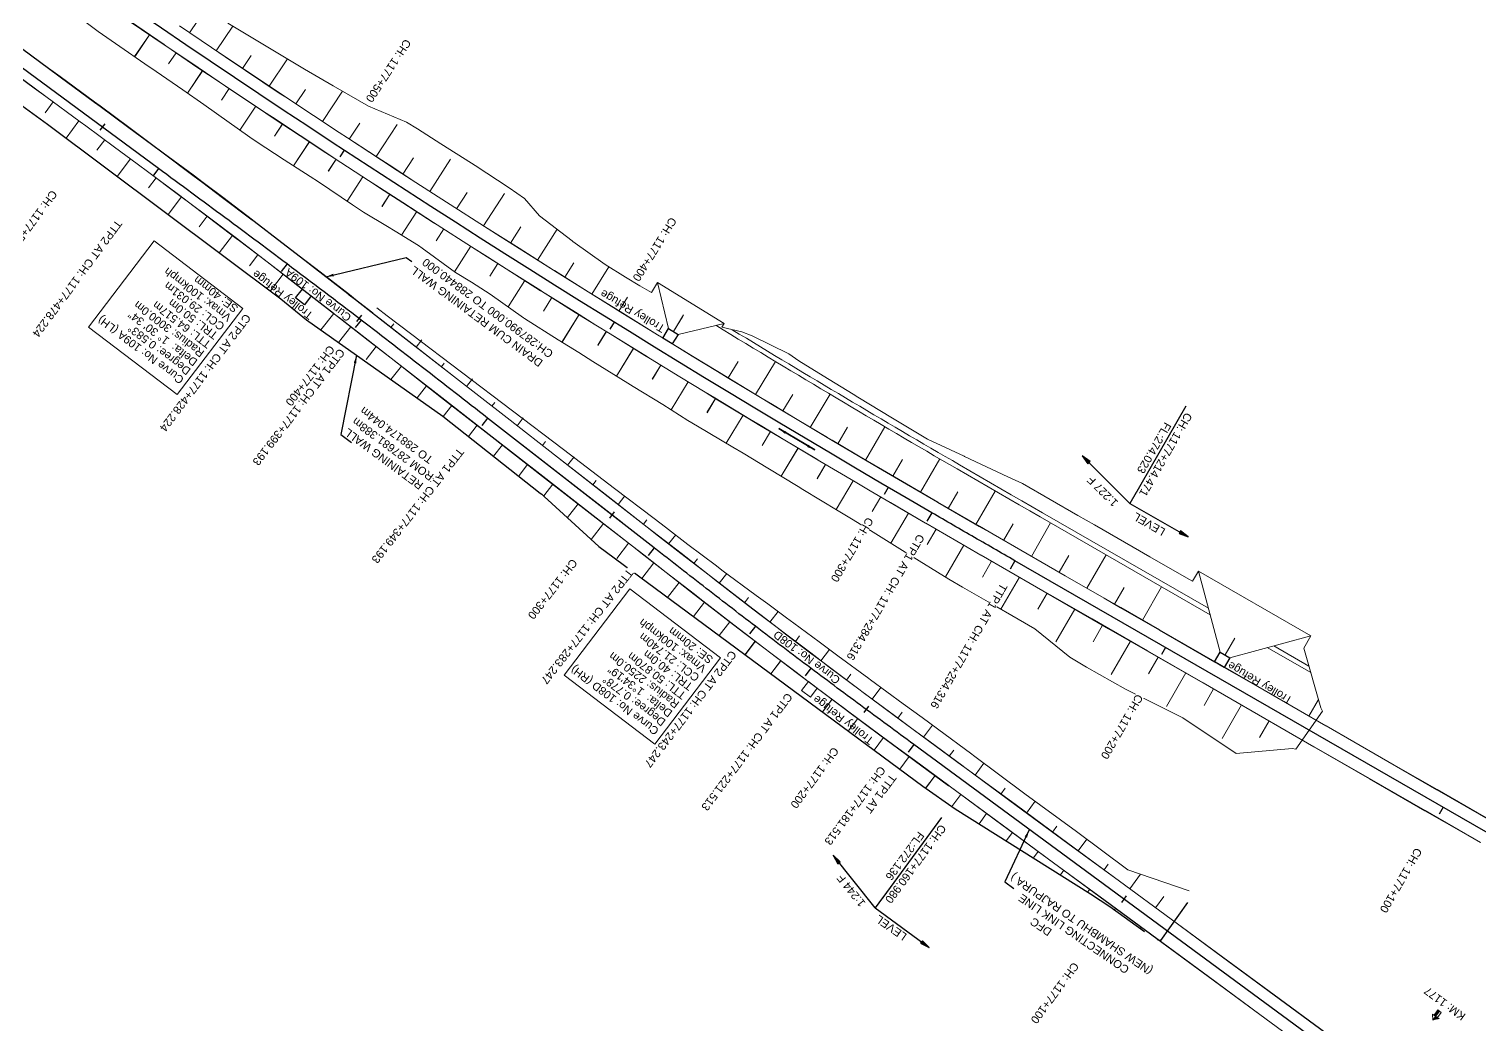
# Model space of a CAD drawing. Header units: metres. Extents: x 646784 to 662189, y 3367130 to 3378376.
# Drawn here: x 654341.6 to 654794.8, y 3372401.5 to 3372712.6 of the extents above; entities that cross this region are included whole.
import ezdxf
from ezdxf.enums import TextEntityAlignment as Align

# ---------------------------------------------------------------- set-up
doc = ezdxf.new("R2010")
doc.units = ezdxf.units.M
doc.header["$MEASUREMENT"] = 0
doc.linetypes.add('CENTER2', pattern=[1.125, 0.75, -0.125, 0.125, -0.125])
for name, color, linetype, lineweight in [('C-ALIG-DG-SPIRAL', 1, 'CENTER2', 70), ('C-ALIG-LABL-DG', 1, 'Continuous', 25), ('C-ALIG-LABL-DG-MARK', 1, 'Continuous', 25), ('Km post', 1, 'Continuous', 13), ('PROPOSED DFC TRACK', 1, 'Continuous', 0), ('PROPOSED DFCC TOE LINE', 239, 'Continuous', 0), ('PROPOSED DFCC TOE SLOPES', 239, 'Continuous', 0), ('PROPOSED DFCC TRACK', 1, 'Continuous', 0), ('PROPOSED DRAIN CUM RETAINING WALL', 144, 'Continuous', 30), ('PROPOSED RETAINING WALL', 154, 'Continuous', 30)]:
    doc.layers.add(name, color=color, linetype=linetype, lineweight=lineweight)
for name, color, linetype in [('LINK LINE', 190, 'Continuous'), ('PROPOSED DFCC FORMATION LINE', 187, 'Continuous'), ('PROPOSED FORMATION LINE - Connecting line', 187, 'Continuous'), ('Trolley Refuse', 10, 'Continuous')]:
    doc.layers.add(name, color=color, linetype=linetype)
doc.styles.add('Arial', font='arial.ttf')
doc.styles.get("Standard").update_dxf_attribs({"font": 'arial.ttf'})
doc.styles.add('Style-Arial', font='arial.ttf')
doc.dimstyles.new('ISO-25', dxfattribs={"dimtxt": 2.5, "dimasz": 2.5, "dimexe": 1.25, "dimexo": 0.625, "dimtad": 1, "dimtxsty": 'Standard', "dimcen": 2.5, "dimadec": 0, "dimazin": 0, "dimtfac": 1, "dimtmove": 0, "dimatfit": 3, "dimfxl": 1, "dimarcsym": 0})

# ---------------------------------------------------------------- blocks, each defined once
blk = doc.blocks.new('Direction')
h = blk.add_hatch(color=256)
h.dxf.hatch_style = 1
h.paths.add_polyline_path([(-5.54, 0), (-4.75, -0.13), (-4.75, 0.13)])
blk.add_lwpolyline([(-5.54, 0), (-4.75, -0.13), (-4.75, 0.13)], close=True)
blk.add_lwpolyline([(0, 0), (-5.54, 0)])
blk = doc.blocks.new('KM Post')
at = {"layer": 'Km post', "lineweight": 13}
h = blk.add_hatch(color=256, dxfattribs=at)
h.paths.add_polyline_path([(0, -8.9), (1.6, -8.9), (1.6, -3.8), (0, -3.8)])
h.paths.add_polyline_path([(0, -3.8), (0, 0), (-3.4, -3.8)])
for p, q in [((0, -8.9), (0, 0)), ((3.1, -3.8), (0, 0)), ((3.1, -3.8), (-3.4, -3.8))]:
    blk.add_line(p, q, dxfattribs=at)
blk.add_lwpolyline([(1.6, -3.8), (1.6, -8.9), (-1.6, -8.9), (-1.6, -3.8)], dxfattribs=at)
blk = doc.blocks.new('Tick Hor')
blk.add_lwpolyline([(-0.5, 0), (0.5, 0)])

msp = doc.modelspace()

# ---------------------------------------------------------------- linework, layer by layer
at = {"layer": 'C-ALIG-LABL-DG', "color": 1, "linetype": 'Continuous', "lineweight": 25}
for p, q in [((654440.0237, 3372674.7567), (654438.654, 3372672.6653)), ((654524.3553, 3372621.0197), (654523.0383, 3372618.8947)), ((654610.0038, 3372569.4076), (654608.7403, 3372567.2503)), ((654696.6148, 3372519.4227), (654695.368, 3372517.2558)), ((654783.2897, 3372469.5483), (654782.0429, 3372467.3814))]:
    msp.add_line(p, q, dxfattribs=at)
at = {"layer": 'C-ALIG-LABL-DG-MARK', "color": 1, "linetype": 'Continuous', "lineweight": 25}
for p, q in [((654445.3073, 3372621.6982), (654443.4832, 3372619.3165)), ((654623.5529, 3372561.5076), (654622.0469, 3372558.913)), ((654649.5365, 3372546.5125), (654648.0402, 3372543.9123))]:
    msp.add_line(p, q, dxfattribs=at)
at = {"layer": 'LINK LINE', "linetype": 'Continuous', "lineweight": 30}
for p, q in [((654382.0212, 3372669.0329), (654380.2402, 3372666.6188)), ((654422.1745, 3372639.2387), (654420.3735, 3372636.8395)), ((654484.8326, 3372591.0757), (654482.9887, 3372588.7093)), ((654536.8509, 3372550.5426), (654535.007, 3372548.1762)), ((654568.4757, 3372526.0505), (654566.6529, 3372523.6678)), ((654585.8009, 3372512.9285), (654584.0012, 3372510.5283)), ((654617.9452, 3372489.1224), (654616.1669, 3372486.7063))]:
    msp.add_line(p, q, dxfattribs=at)
at = {"layer": 'LINK LINE', "linetype": 'Continuous', "lineweight": 30, "flags": 128}
for points in [[(654382.0212, 3372669.0329), (654268.7331, 3372752.607)], [(654484.8326, 3372591.0757), (654483.5604, 3372592.0671), (654482.2881, 3372593.0584), (654481.0158, 3372594.0497), (654479.7434, 3372595.0409), (654478.471, 3372596.0321), (654477.1984, 3372597.0231), (654475.9258, 3372598.014), (654474.6531, 3372599.0047), (654473.3802, 3372599.9953), (654472.1071, 3372600.9857), (654470.8339, 3372601.9758), (654469.5605, 3372602.9657), (654468.2869, 3372603.9553), (654467.0131, 3372604.9447), (654465.739, 3372605.9337), (654464.4647, 3372606.9224), (654463.1901, 3372607.9108), (654461.9152, 3372608.8988), (654460.64, 3372609.8864), (654459.3644, 3372610.8735), (654458.0886, 3372611.8602), (654456.8123, 3372612.8465), (654455.5357, 3372613.8323), (654454.2587, 3372614.8175), (654452.9813, 3372615.8022), (654451.7035, 3372616.7864), (654450.4252, 3372617.77), (654449.1465, 3372618.753), (654447.8673, 3372619.7354), (654446.5875, 3372620.7171), (654445.3073, 3372621.6982)]]:
    msp.add_lwpolyline(points, dxfattribs=at)
for points in [[(654526.8525, 3372558.3335), (654484.8326, 3372591.0757), (654483.5604, 3372592.0671), (654482.2881, 3372593.0584), (654481.0158, 3372594.0497), (654479.7434, 3372595.0409), (654478.471, 3372596.0321), (654477.1984, 3372597.0231), (654475.9258, 3372598.014), (654474.6531, 3372599.0047), (654473.3802, 3372599.9953), (654472.1071, 3372600.9857), (654470.8339, 3372601.9758), (654469.5605, 3372602.9657), (654468.2869, 3372603.9553), (654467.0131, 3372604.9447), (654465.739, 3372605.9337), (654464.4647, 3372606.9224), (654463.1901, 3372607.9108), (654461.9152, 3372608.8988), (654460.64, 3372609.8864), (654459.3644, 3372610.8735), (654458.0886, 3372611.8602), (654456.8123, 3372612.8465), (654455.5357, 3372613.8323), (654454.2587, 3372614.8175), (654452.9813, 3372615.8022), (654451.7035, 3372616.7864), (654450.4252, 3372617.77), (654449.1465, 3372618.753), (654447.8673, 3372619.7354), (654446.5875, 3372620.7171), (654445.3073, 3372621.6982, 0.00241926), (654422.1745, 3372639.2387), (654420.8843, 3372640.2067), (654419.5937, 3372641.1739), (654418.3025, 3372642.1406), (654417.0109, 3372643.1066), (654415.7188, 3372644.0719), (654414.4263, 3372645.0368), (654413.1333, 3372646.001), (654411.84, 3372646.9647), (654410.5463, 3372647.9279), (654409.2522, 3372648.8906), (654407.9578, 3372649.8528), (654406.663, 3372650.8146), (654405.3679, 3372651.776), (654404.0725, 3372652.7369), (654402.7768, 3372653.6975), (654401.4809, 3372654.6577), (654400.1847, 3372655.6176), (654398.8883, 3372656.5771), (654397.5916, 3372657.5364), (654396.2948, 3372658.4954), (654394.9978, 3372659.4541), (654393.7006, 3372660.4126), (654392.4033, 3372661.371), (654391.1058, 3372662.3291), (654389.8082, 3372663.2871), (654388.5105, 3372664.2449), (654387.2128, 3372665.2027), (654385.9149, 3372666.1603), (654384.617, 3372667.1179), (654383.3191, 3372668.0754), (654382.0212, 3372669.0329), (654268.7331, 3372752.607)], [(654445.3073, 3372621.6982, 0.00241926), (654422.1745, 3372639.2387)], [(654881.7702, 3372294.9404), (654617.9452, 3372489.1224), (654616.906, 3372489.8872), (654615.8668, 3372490.6521), (654614.8277, 3372491.4171), (654613.7886, 3372492.182), (654612.7496, 3372492.9471), (654611.7106, 3372493.7123), (654610.6717, 3372494.4775), (654609.6329, 3372495.243), (654608.5942, 3372496.0085), (654607.5557, 3372496.7743), (654606.5173, 3372497.5402), (654605.479, 3372498.3063), (654604.441, 3372499.0727), (654603.4031, 3372499.8393), (654602.3654, 3372500.6062), (654601.3279, 3372501.3734), (654600.2906, 3372502.1409), (654599.2536, 3372502.9087), (654598.2168, 3372503.6768), (654597.1804, 3372504.4453), (654596.1442, 3372505.2142), (654595.1082, 3372505.9835), (654594.0727, 3372506.7533), (654593.0374, 3372507.5234), (654592.0025, 3372508.2941), (654590.9679, 3372509.0652), (654589.9337, 3372509.8368), (654588.8999, 3372510.6089), (654587.8665, 3372511.3816), (654586.8335, 3372512.1548), (654585.8009, 3372512.9285, -0.00241486), (654568.4757, 3372526.0505), (654567.4511, 3372526.8348), (654566.4269, 3372527.6197), (654565.4032, 3372528.4051), (654564.3799, 3372529.1911), (654563.3569, 3372529.9775), (654562.3344, 3372530.7645), (654561.3122, 3372531.5519), (654560.2903, 3372532.3398), (654559.2688, 3372533.1281), (654558.2476, 3372533.9168), (654557.2267, 3372534.706), (654556.2061, 3372535.4955), (654555.1858, 3372536.2853), (654554.1657, 3372537.0755), (654553.1459, 3372537.866), (654552.1264, 3372538.6569), (654551.107, 3372539.448), (654550.0879, 3372540.2394), (654549.0689, 3372541.031), (654548.0501, 3372541.8228), (654547.0315, 3372542.6149), (654546.013, 3372543.4071), (654544.9947, 3372544.1995), (654543.9764, 3372544.9921), (654542.9583, 3372545.7848), (654541.9403, 3372546.5776), (654540.9223, 3372547.3705), (654539.9044, 3372548.1634), (654538.8866, 3372548.9565), (654537.8687, 3372549.7495), (654536.8509, 3372550.5426), (654484.8326, 3372591.0757)]]:
    msp.add_lwpolyline(points, format="xyb", dxfattribs=at)
at = {"layer": 'LINK LINE', "color": 190, "linetype": 'Continuous', "lineweight": 0, "flags": 128}
for points in [[(654349.1226, 3372689.8662), (654346.6047, 3372686.4368)], [(654357.1782, 3372683.9507), (654353.1682, 3372678.4977)], [(654365.2215, 3372678.0277), (654362.8181, 3372674.7695)], [(654373.2503, 3372672.0952), (654369.1444, 3372666.5556)], [(654381.2582, 3372666.1415), (654378.8707, 3372662.9393)], [(654389.2477, 3372660.1675), (654385.0938, 3372654.6335)], [(654397.2124, 3372654.1661), (654394.6952, 3372650.8378)], [(654405.1571, 3372648.1349), (654401.0324, 3372642.7195)], [(654413.0843, 3372642.0771), (654410.4296, 3372638.6139)], [(654420.9939, 3372635.9952), (654416.9837, 3372630.796)], [(654436.7827, 3372623.7578), (654432.7743, 3372618.5953)], [(654442.1233, 3372619.5998), (654438.3011, 3372614.6897)], [(654454.6201, 3372619.3716), (654455.5009, 3372620.5022)], [(654454.6205, 3372619.3714), (654455.5013, 3372620.5018)], [(654462.5085, 3372613.2249), (654464.2932, 3372615.5152)], [(654450.0108, 3372613.4552), (654446.8542, 3372609.4037)], [(654457.8987, 3372607.3089), (654454.6484, 3372603.1376)], [(654470.3966, 3372607.0785), (654471.3004, 3372608.2384)], [(654478.2846, 3372600.932), (654480.1208, 3372603.2886)], [(654465.7867, 3372601.1625), (654462.824, 3372597.3602)], [(654473.6748, 3372595.016), (654470.9927, 3372591.5739)], [(654486.1727, 3372594.7856), (654487.1094, 3372595.9877)], [(654481.5628, 3372588.8696), (654478.8314, 3372585.3641)], [(654494.0607, 3372588.6392), (654495.9759, 3372591.0971)], [(654501.9488, 3372582.4927), (654502.9307, 3372583.7529)], [(654489.4509, 3372582.7231), (654486.67, 3372579.1543)], [(654509.8368, 3372576.3463), (654511.8496, 3372578.9294)], [(654497.3389, 3372576.5767), (654494.6501, 3372573.126)], [(654505.227, 3372570.4303), (654502.3564, 3372566.7463)], [(654517.7249, 3372570.1998), (654518.756, 3372571.5231)], [(654525.6129, 3372564.0534), (654527.731, 3372566.7717)], [(654513.115, 3372564.2838), (654509.7891, 3372560.0154)], [(654521.0031, 3372558.1374), (654517.1344, 3372553.1725)], [(654533.5007, 3372557.9072), (654534.5924, 3372559.3084)], [(654528.8911, 3372551.9909), (654525.1919, 3372547.2435)], [(654528.8916, 3372551.9906), (654525.1931, 3372547.2426)], [(654541.3883, 3372551.763), (654543.6271, 3372554.6395)], [(654549.279, 3372545.6268), (654550.4231, 3372547.1001)], [(654536.7806, 3372545.8454), (654533.0046, 3372540.9978)], [(654536.783, 3372545.8435), (654533.011, 3372540.9931)], [(654557.176, 3372539.5033), (654559.5252, 3372542.5402)], [(654544.6769, 3372539.7047), (654541.0529, 3372535.0445)], [(654544.6811, 3372539.7014), (654541.0638, 3372535.0364)], [(654552.5837, 3372533.5737), (654549.1054, 3372529.088)], [(654552.5906, 3372533.5684), (654549.123, 3372529.0749)], [(654565.0848, 3372533.4001), (654566.3143, 3372534.9985)], [(654573.0106, 3372527.3229), (654575.5549, 3372530.6533)], [(654560.5074, 3372527.459), (654557.1642, 3372523.1268)], [(654560.5166, 3372527.4519), (654557.1872, 3372523.1098)], [(654568.4523, 3372521.3671), (654565.2279, 3372517.162)], [(654568.4628, 3372521.3591), (654565.2537, 3372517.143)], [(654580.9582, 3372521.2735), (654582.2713, 3372523.0035)], [(654576.4199, 3372515.3024), (654573.294, 3372511.1955)], [(654576.4284, 3372515.296), (654573.3142, 3372511.1805)], [(654588.922, 3372515.2473), (654591.6174, 3372518.825)], [(654596.9113, 3372509.2545), (654598.2704, 3372511.0715)], [(654604.9189, 3372503.2814), (654607.6585, 3372506.9641)], [(654592.4149, 3372503.2518), (654589.4238, 3372499.2642)], [(654592.4229, 3372503.2458), (654589.4426, 3372499.2503)], [(654600.4386, 3372497.2667), (654597.4822, 3372493.3034)], [(654600.4464, 3372497.2609), (654597.5005, 3372493.2899)], [(654612.9425, 3372497.329), (654614.3263, 3372499.1992)], [(654620.9828, 3372491.3953), (654623.7701, 3372495.1774)], [(654608.4777, 3372491.3028), (654605.54, 3372487.343)], [(654608.4852, 3372491.2972), (654605.5574, 3372487.3301)], [(654616.5313, 3372485.3592), (654613.597, 3372481.3832)], [(654616.5354, 3372485.3562), (654613.6065, 3372481.3761)], [(654629.0344, 3372485.47), (654630.4145, 3372487.3458)], [(654624.5896, 3372479.4291), (654621.6657, 3372475.4559)], [(654624.5904, 3372479.4284), (654621.6678, 3372475.4545)], [(654637.0897, 3372479.5457), (654639.8257, 3372483.2664)], [(654645.1462, 3372473.6222), (654646.5036, 3372475.4683)], [(654632.6463, 3372473.5037), (654629.8873, 3372469.7522)], [(654632.6467, 3372473.5034), (654629.8882, 3372469.7516)], [(654653.2028, 3372467.6985), (654655.9026, 3372471.3704)], [(654640.7034, 3372467.5797), (654638.3466, 3372464.3742)], [(654648.76, 3372461.656), (654646.8385, 3372459.0425)], [(654661.2595, 3372461.7748), (654662.6063, 3372463.6065)], [(654669.3161, 3372455.851), (654671.9962, 3372459.4962)], [(654656.8167, 3372455.7323), (654655.3304, 3372453.7108)], [(654664.8734, 3372449.8086), (654663.8223, 3372448.3791)], [(654677.3728, 3372449.9273), (654678.7007, 3372451.7334)], [(654685.4295, 3372444.0036), (654688.8124, 3372448.6047)], [(654672.93, 3372443.8849), (654672.3143, 3372443.0474)], [(654693.4861, 3372438.0799), (654696.1013, 3372441.6368)], [(654680.9867, 3372437.9612), (654680.6309, 3372437.4773)], [(654689.0433, 3372432.0375), (654688.7492, 3372431.6374)]]:
    msp.add_lwpolyline(points, dxfattribs=at)
at = {"layer": 'LINK LINE', "linetype": 'Continuous', "lineweight": 0, "elevation": -268.939, "flags": 128}
msp.add_lwpolyline([(654408.3481, 3372625.3195), (654387.8709, 3372598.3866), (654360.1614, 3372619.4543), (654380.6385, 3372646.3872)], close=True, dxfattribs=at)
at = {"layer": 'LINK LINE', "linetype": 'Continuous', "lineweight": 30, "flags": 128}
msp.add_lwpolyline([(654426.9753, 3372631.3726), (654429.7399, 3372629.2261), (654427.5934, 3372626.4616), (654424.8289, 3372628.6081)], close=True, dxfattribs=at)
at = {"layer": 'LINK LINE', "color": 190, "lineweight": 0, "flags": 128}
msp.add_lwpolyline([(654450.1983, 3372625.5508), (654453.5052, 3372623.0148), (654460.7298, 3372617.4746), (654476.6914, 3372605.4199), (654492.6553, 3372593.368), (654508.5515, 3372581.2292), (654524.4504, 3372569.0939), (654536.8217, 3372559.7051), (654540.3798, 3372556.9988), (654547.4203, 3372551.6229), (654556.2807, 3372544.8954), (654558.0277, 3372543.5705), (654568.7342, 3372535.6663), (654572.3209, 3372533.0159), (654578.2058, 3372528.6627), (654580.4506, 3372527.0113), (654588.3988, 3372521.2058), (654592.1951, 3372518.3968), (654594.2816, 3372516.8523), (654603.8957, 3372509.7265), (654604.4268, 3372509.3349), (654614.6208, 3372501.8568), (654620.5503, 3372497.5698), (654625.3649, 3372493.9925), (654636.0675, 3372486.051), (654636.5988, 3372485.6566), (654652.6702, 3372473.7522), (654668.7711, 3372461.8879), (654684.8357, 3372449.9743), (654704.0229, 3372443.3661)], dxfattribs=at)
at = {"layer": 'LINK LINE', "linetype": 'Continuous', "lineweight": 0, "flags": 128}
for points in [[(654557.5459, 3372516.1737), (654537.0813, 3372489.2313), (654508.7467, 3372510.7532), (654529.2113, 3372537.6957)], [(654585.0221, 3372508.7946), (654587.8187, 3372506.6901), (654585.7143, 3372503.8935), (654582.9176, 3372505.9979)]]:
    msp.add_lwpolyline(points, close=True, dxfattribs=at)
at = {"layer": 'LINK LINE', "linetype": 'Continuous', "lineweight": 30, "elevation": 270.692, "flags": 128}
msp.add_lwpolyline([(654703.426, 3372439.709), (654695.0691, 3372427.859), (654693.9565, 3372428.0603)], dxfattribs=at)
at = {"layer": 'PROPOSED DFCC FORMATION LINE', "lineweight": 0, "flags": 128}
for points in [[(654794.9507, 3372458.4518), (654777.6159, 3372468.4269), (654760.281, 3372478.402), (654742.9461, 3372488.3771), (654725.6113, 3372498.3522), (654708.2764, 3372508.3273), (654690.9415, 3372518.3023), (654678.8088, 3372525.284), (654673.6067, 3372528.2774), (654661.4739, 3372535.259), (654656.2718, 3372538.2525), (654647.6412, 3372543.2189), (654638.9363, 3372548.2296), (654634.6393, 3372550.706), (654621.6453, 3372558.2211), (654621.6085, 3372558.2425), (654610.61, 3372564.65), (654604.3201, 3372568.3355), (654599.5954, 3372571.114), (654588.6013, 3372577.6131), (654587.0823, 3372578.5148), (654577.6281, 3372584.1472), (654569.8956, 3372588.7801), (654566.6758, 3372590.7163), (654555.7444, 3372597.3203), (654552.7605, 3372599.1313), (654544.8342, 3372603.9591), (654535.6773, 3372609.568), (654533.9453, 3372610.6328), (654523.0776, 3372617.3411), (654518.6465, 3372620.09), (654512.2315, 3372624.084), (654501.6686, 3372630.6971), (654501.4069, 3372630.8615), (654490.6039, 3372637.6735), (654484.7439, 3372641.3888), (654479.8228, 3372644.5199), (654469.0635, 3372651.4007), (654467.8729, 3372652.1651), (654458.3263, 3372658.3158), (654451.0559, 3372663.0256), (654447.6111, 3372665.265), (654436.9182, 3372672.2485), (654434.2935, 3372673.97), (654426.2476, 3372679.266), (654417.586, 3372684.9982), (654415.5994, 3372686.3174), (654404.9738, 3372693.4029), (654400.9339, 3372696.1097), (654394.3709, 3372700.5221), (654384.3375, 3372707.3043), (654383.7907, 3372707.6752), (654373.2334, 3372714.862)], [(654794.9757, 3372458.4951), (654777.6408, 3372468.4702), (654760.306, 3372478.4453), (654742.9711, 3372488.4204), (654725.6362, 3372498.3955), (654708.3014, 3372508.3706), (654690.9665, 3372518.3457), (654678.8337, 3372525.3273), (654673.6316, 3372528.3208), (654661.4989, 3372535.3024), (654656.2968, 3372538.2959), (654647.6661, 3372543.2622), (654638.9612, 3372548.273), (654634.6643, 3372550.7494), (654621.6704, 3372558.2644), (654621.6336, 3372558.2857), (654610.6353, 3372564.6931), (654604.3454, 3372568.3786), (654599.6207, 3372571.157), (654588.6268, 3372577.6561), (654587.1078, 3372578.5578), (654577.6538, 3372584.1901), (654569.9214, 3372588.823), (654566.7016, 3372590.7591), (654555.7704, 3372597.3631), (654552.7864, 3372599.174), (654544.8603, 3372604.0018), (654535.7035, 3372609.6106), (654533.9715, 3372610.6753), (654523.104, 3372617.3836), (654518.6729, 3372620.1325), (654512.2579, 3372624.1264), (654501.6952, 3372630.7394), (654501.4335, 3372630.9038), (654490.6307, 3372637.7158), (654484.7707, 3372641.431), (654479.8496, 3372644.5621), (654469.0905, 3372651.4428), (654467.8999, 3372652.2072), (654458.3534, 3372658.3578), (654451.0832, 3372663.0675), (654447.6384, 3372665.3069), (654436.9456, 3372672.2903), (654434.321, 3372674.0118), (654426.2751, 3372679.3077), (654417.6137, 3372685.0398), (654415.6271, 3372686.3591), (654405.0016, 3372693.4444), (654400.9618, 3372696.1512), (654394.3988, 3372700.5636), (654384.3656, 3372707.3457), (654383.8188, 3372707.7166), (654373.2616, 3372714.9033)], [(654798.7163, 3372464.9957), (654781.3815, 3372474.9708), (654764.0466, 3372484.9459), (654746.7117, 3372494.921), (654729.3769, 3372504.8961), (654712.042, 3372514.8712), (654694.7071, 3372524.8463), (654682.5744, 3372531.8279), (654677.3723, 3372534.8213), (654665.2395, 3372541.803), (654660.0374, 3372544.7964), (654651.4068, 3372549.7628), (654642.7046, 3372554.772), (654638.411, 3372557.2464), (654625.4354, 3372564.7509), (654625.3987, 3372564.7722), (654614.421, 3372571.1676), (654608.1428, 3372574.8461), (654603.427, 3372577.6194), (654592.4538, 3372584.1062), (654590.9376, 3372585.0062), (654581.5012, 3372590.6281), (654573.7833, 3372595.2523), (654570.5695, 3372597.1848), (654559.6588, 3372603.7763), (654556.6805, 3372605.5839), (654548.7692, 3372610.4026), (654539.6295, 3372616.0009), (654537.9008, 3372617.0637), (654527.0536, 3372623.7593), (654522.6309, 3372626.5031), (654516.2279, 3372630.4896), (654505.685, 3372637.0901), (654505.4237, 3372637.2543), (654494.6411, 3372644.0534), (654488.7922, 3372647.7618), (654483.8803, 3372650.8869), (654473.1413, 3372657.7547), (654471.953, 3372658.5177), (654462.4243, 3372664.6568), (654455.1677, 3372669.3577), (654451.7294, 3372671.5929), (654441.0566, 3372678.5632), (654438.4369, 3372680.2815), (654430.4062, 3372685.5674), (654421.7609, 3372691.2888), (654419.7781, 3372692.6056), (654409.1725, 3372699.6777), (654405.1402, 3372702.3794), (654398.5896, 3372706.7836), (654388.5751, 3372713.5529)], [(654798.7413, 3372465.0391), (654781.4064, 3372475.0141), (654764.0715, 3372484.9892), (654746.7367, 3372494.9643), (654729.4018, 3372504.9394), (654712.0669, 3372514.9145), (654694.7321, 3372524.8896), (654682.5993, 3372531.8712), (654677.3972, 3372534.8647), (654665.2645, 3372541.8463), (654660.0624, 3372544.8398), (654651.4317, 3372549.8061), (654642.7296, 3372554.8153), (654638.436, 3372557.2897), (654625.4605, 3372564.7941), (654625.4238, 3372564.8154), (654614.4462, 3372571.2107), (654608.1682, 3372574.8893), (654603.4524, 3372577.6625), (654592.4793, 3372584.1492), (654590.9631, 3372585.0492), (654581.5269, 3372590.671), (654573.809, 3372595.2951), (654570.5953, 3372597.2276), (654559.6847, 3372603.8191), (654556.7064, 3372605.6266), (654548.7953, 3372610.4453), (654539.6557, 3372616.0436), (654537.927, 3372617.1063), (654527.08, 3372623.8018), (654522.6573, 3372626.5456), (654516.2544, 3372630.532), (654505.7116, 3372637.1325), (654505.4503, 3372637.2966), (654494.6679, 3372644.0957), (654488.819, 3372647.804), (654483.9072, 3372650.9291), (654473.1684, 3372657.7968), (654471.98, 3372658.5598), (654462.4515, 3372664.6988), (654455.195, 3372669.3997), (654451.7567, 3372671.6348), (654441.084, 3372678.605), (654438.4644, 3372680.3233), (654430.4337, 3372685.6092), (654421.7886, 3372691.3305), (654419.8058, 3372692.6473), (654409.2003, 3372699.7193), (654405.1681, 3372702.4209), (654398.6175, 3372706.825), (654388.6032, 3372713.5943)], [(654746.6478, 3372398.9925), (654730.5345, 3372410.8399), (654714.4212, 3372422.6873), (654698.3079, 3372434.5347), (654682.1946, 3372446.3821), (654666.0813, 3372458.2295), (654649.9679, 3372470.0769), (654633.8546, 3372481.9243), (654633.3216, 3372482.3162), (654622.5835, 3372490.2155), (654617.752, 3372493.7763), (654611.8617, 3372498.1274), (654601.6976, 3372505.6728), (654601.1678, 3372506.0677), (654591.5738, 3372513.2507), (654589.4965, 3372514.8138), (654585.721, 3372517.6622), (654577.8679, 3372523.6167), (654575.6479, 3372525.3074), (654569.8246, 3372529.7578), (654566.2823, 3372532.476), (654555.7376, 3372540.6134), (654554.003, 3372541.9573), (654545.2126, 3372548.7853), (654538.2217, 3372554.2287), (654534.6954, 3372556.9763), (654522.4457, 3372566.5213), (654506.6697, 3372578.8142), (654490.8936, 3372591.107), (654475.1175, 3372603.3999), (654459.3414, 3372615.6928), (654452.1601, 3372621.2885), (654443.5627, 3372627.9854), (654441.6385, 3372629.4829), (654441.1727, 3372629.8445)]]:
    msp.add_lwpolyline(points, dxfattribs=at)
at = {"layer": 'PROPOSED DFCC TOE LINE', "lineweight": 0, "flags": 128}
for points in [[(654736.1566, 3372487.8999), (654718.6639, 3372486.2788), (654702.0173, 3372497.45), (654684.0879, 3372506.392), (654671.8868, 3372513.2549), (654666.7493, 3372516.3606), (654655.7165, 3372525.2537), (654650.5186, 3372528.2545), (654641.8954, 3372533.2337), (654633.1959, 3372538.2636), (654628.9263, 3372540.7994), (654616.112, 3372548.6882), (654616.0758, 3372548.7106), (654605.2198, 3372555.4313), (654598.9964, 3372559.2687), (654594.2919, 3372562.1098), (654583.3447, 3372568.7531), (654581.83, 3372569.671), (654572.4151, 3372575.4243), (654564.689, 3372580.1124), (654561.4183, 3372581.9824), (654550.3962, 3372588.4995), (654547.4259, 3372590.3502), (654539.5635, 3372595.3283), (654530.3522, 3372600.9005), (654528.6099, 3372601.9583), (654517.7459, 3372608.7342), (654513.3192, 3372611.5152), (654506.9001, 3372615.5387), (654496.3312, 3372622.2012), (654496.0694, 3372622.3669), (654485.6165, 3372629.7921), (654479.7557, 3372633.5363), (654474.7586, 3372636.5734), (654464.4149, 3372644.1573), (654463.2511, 3372644.9691), (654455.9301, 3372649.4174), (654453.5213, 3372650.881), (654446.1125, 3372655.4128), (654442.6615, 3372657.6598), (654432.0625, 3372664.8394), (654429.3914, 3372666.5029), (654421.2712, 3372671.7252), (654412.5819, 3372677.458), (654410.5887, 3372678.7771), (654400.1415, 3372686.1811), (654396.1752, 3372689.0165), (654389.677, 3372693.5554), (654379.6743, 3372700.4282), (654379.129, 3372700.8037), (654368.6144, 3372708.0999), (654363.1951, 3372711.868), (654358.2095, 3372715.5547)], [(654403.7412, 3372714.4297), (654410.4678, 3372710.3204), (654414.6328, 3372707.8379), (654425.5537, 3372701.297), (654427.6056, 3372700.0954), (654436.5493, 3372694.8762), (654444.8741, 3372690.0871), (654447.594, 3372688.5383), (654459.4546, 3372683.463), (654462.9766, 3372681.3833), (654470.2601, 3372676.781), (654479.8008, 3372670.7365), (654480.9905, 3372669.9853), (654491.5861, 3372662.9787), (654496.3726, 3372659.6952), (654501.083, 3372654.2334), (654511.1996, 3372646.4465), (654511.4448, 3372646.2584), (654521.5445, 3372639.0111), (654527.9332, 3372635.0376), (654532.4101, 3372632.406), (654536.0002, 3372630.2814)], [(654536.0002, 3372630.2814), (654537.9111, 3372633.4006), (654558.6983, 3372620.666), (654557.9488, 3372619.4425)], [(654541.3593, 3372619.0461), (654537.9111, 3372633.4006)], [(654544.3438, 3372617.2177), (654558.6983, 3372620.666)], [(654557.9488, 3372619.4425), (654564.2024, 3372617.9656), (654567.5074, 3372616.721), (654578.9431, 3372611.0952), (654582.0318, 3372608.9841), (654589.6571, 3372604.2753), (654598.9828, 3372598.5526), (654600.4814, 3372597.6366), (654611.3291, 3372591.0354), (654615.9921, 3372588.2143), (654622.2013, 3372584.4739), (654633.7315, 3372579.1279), (654633.7699, 3372579.1099), (654647.3609, 3372572.7659), (654651.8633, 3372570.6727), (654660.5678, 3372565.6829), (654669.1647, 3372560.6579), (654674.3734, 3372557.676), (654686.5208, 3372550.7198), (654691.7134, 3372547.7099), (654703.8575, 3372540.7479), (654704.9968, 3372540.0955)], [(654704.9968, 3372540.0955), (654706.8408, 3372543.2999), (654742.0241, 3372523.0542), (654739.8219, 3372519.2273)], [(654713.6656, 3372517.975), (654706.8408, 3372543.2999)], [(654716.6992, 3372516.2294), (654742.0241, 3372523.0542)], [(654741.3955, 3372513.6134), (654730.4224, 3372519.9277)], [(654741.9738, 3372511.55), (654728.3742, 3372519.3757)], [(654739.8219, 3372519.2273), (654745.0629, 3372500.529)]]:
    msp.add_lwpolyline(points, dxfattribs=at)
for points in [[(654710.5193, 3372529.65), (654657.4168, 3372560.2071), (654654.1668, 3372562.0773), (654650.9184, 3372563.9472), (654647.672, 3372565.8168), (654644.4279, 3372567.6867), (654641.1862, 3372569.5572), (654637.9473, 3372571.4287), (654634.7113, 3372573.3015), (654631.4784, 3372575.1761, -0.0055043), (654556.104, 3372620.0428)], [(654709.9673, 3372531.6983), (654658.1649, 3372561.5072), (654654.9149, 3372563.3774), (654651.6667, 3372565.2472), (654648.4206, 3372567.1167), (654645.1769, 3372568.9863), (654641.9359, 3372570.8565), (654638.6978, 3372572.7275), (654635.4627, 3372574.5998), (654632.2308, 3372576.4737, -0.00518329), (654561.2518, 3372618.6624)]]:
    msp.add_lwpolyline(points, format="xyb", dxfattribs=at)
at = {"layer": 'PROPOSED DFCC TOE SLOPES', "linetype": 'Continuous', "lineweight": 0, "flags": 128}
for points in [[(654391.7379, 3372711.415), (654394.3154, 3372715.2221)], [(654379.2491, 3372710.8273), (654374.5717, 3372703.966)], [(654379.2554, 3372710.823), (654374.5918, 3372703.9521)], [(654400.0172, 3372705.8237), (654405.2087, 3372713.5332)], [(654387.5295, 3372705.207), (654385.1743, 3372701.7372)], [(654387.5367, 3372705.2021), (654385.1897, 3372701.7267)], [(654408.3106, 3372700.2552), (654411.026, 3372704.3122)], [(654416.6215, 3372694.7105), (654422.3025, 3372703.2443)], [(654395.8239, 3372699.6055), (654391.0775, 3372692.5772)], [(654395.8323, 3372699.5999), (654391.1044, 3372692.5584)], [(654404.1344, 3372694.0255), (654401.7075, 3372690.411)], [(654404.1437, 3372694.0193), (654401.7271, 3372690.3972)], [(654424.9441, 3372689.1822), (654427.9219, 3372693.6777)], [(654433.2803, 3372683.6757), (654439.53, 3372693.1614)], [(654412.4623, 3372688.4695), (654407.4703, 3372680.987)], [(654412.4686, 3372688.4653), (654407.4913, 3372680.9722)], [(654420.7983, 3372682.9322), (654418.2824, 3372679.1446)], [(654420.8064, 3372682.9269), (654418.3001, 3372679.1329)], [(654441.6292, 3372678.1893), (654444.8988, 3372683.1802)], [(654449.9938, 3372672.7265), (654456.5603, 3372682.8061)], [(654429.1503, 3372677.4152), (654424.1631, 3372669.8653)], [(654429.1578, 3372677.4103), (654424.1888, 3372669.8488)], [(654437.5148, 3372671.9185), (654435.0655, 3372668.1914)], [(654437.5237, 3372671.9127), (654435.0849, 3372668.1784)], [(654458.3709, 3372667.2826), (654461.6471, 3372672.3391)], [(654466.7629, 3372661.8615), (654473.2901, 3372671.9906)], [(654445.8963, 3372666.4447), (654440.9265, 3372658.835)], [(654445.9035, 3372666.44), (654440.9508, 3372658.8186)], [(654454.2885, 3372660.9911), (654451.8288, 3372657.2059)], [(654454.2971, 3372660.9855), (654451.8479, 3372657.1941)], [(654475.1677, 3372656.4589), (654478.4197, 3372661.5309)], [(654483.584, 3372651.0764), (654490.0617, 3372661.2372)], [(654462.6969, 3372655.5594), (654457.9402, 3372648.196)], [(654462.7039, 3372655.5548), (654457.9642, 3372648.1814)], [(654471.1159, 3372650.1475), (654468.7341, 3372646.4422)], [(654471.1232, 3372650.1428), (654468.7496, 3372646.4312)], [(654492.015, 3372645.7184), (654495.2391, 3372650.8072)], [(654500.462, 3372640.3829), (654506.5424, 3372650.0312)], [(654479.5478, 3372644.7551), (654474.4569, 3372636.7946)], [(654479.5568, 3372644.7494), (654474.4873, 3372636.7723)], [(654487.9967, 3372639.3857), (654485.4849, 3372635.4333)], [(654488.0054, 3372639.3802), (654485.5045, 3372635.4208)], [(654508.9207, 3372635.0643), (654511.7333, 3372639.5488)], [(654517.3904, 3372629.7658), (654522.7059, 3372638.2888)], [(654496.4601, 3372634.0399), (654491.2495, 3372625.7907)], [(654496.4666, 3372634.0358), (654491.2721, 3372625.7746)], [(654504.9321, 3372628.7129), (654502.2453, 3372624.4398)], [(654504.9394, 3372628.7083), (654502.2624, 3372624.4291)], [(654525.8737, 3372624.4913), (654528.544, 3372628.8001)], [(654513.4171, 3372623.4047), (654508.0467, 3372614.82)], [(654513.4259, 3372623.3992), (654508.0792, 3372614.7996)], [(654542.8515, 3372618.1319), (654545.6766, 3372622.7389)], [(654542.8541, 3372618.1303), (654545.9772, 3372623.2827)], [(654521.9183, 3372618.1191), (654519.2343, 3372613.8022)], [(654521.9276, 3372618.1134), (654519.2562, 3372613.7885)], [(654530.4354, 3372612.8581), (654525.0674, 3372604.1678)], [(654530.4418, 3372612.8541), (654525.0911, 3372604.153)], [(654538.96, 3372607.6159), (654536.2881, 3372603.2709)], [(654538.9681, 3372607.611), (654536.3073, 3372603.2593)], [(654559.9437, 3372603.6042), (654563.0668, 3372608.7566)], [(654568.4947, 3372598.4382), (654574.7145, 3372608.7589)], [(654547.4996, 3372602.3942), (654542.1699, 3372593.678)], [(654547.5073, 3372602.3896), (654542.1983, 3372593.6601)], [(654556.0512, 3372597.1934), (654553.3589, 3372592.7665)], [(654556.0607, 3372597.1877), (654553.3816, 3372592.753)], [(654577.0574, 3372593.2906), (654580.1547, 3372598.4585)], [(654585.6337, 3372588.1661), (654591.8027, 3372598.5172)], [(654564.62, 3372592.0167), (654559.3107, 3372583.2285)], [(654564.627, 3372592.0125), (654559.337, 3372583.213)], [(654594.2221, 3372583.0609), (654597.2944, 3372588.2437)], [(654602.8221, 3372577.977), (654608.94, 3372588.3584)], [(654573.1974, 3372586.8601), (654570.5742, 3372582.4966)], [(654573.2061, 3372586.8549), (654570.5946, 3372582.4843)], [(654581.7904, 3372581.7257), (654576.5247, 3372572.913)], [(654581.7977, 3372581.7213), (654576.5519, 3372572.8964)], [(654590.3937, 3372576.6116), (654587.7429, 3372572.1521)], [(654590.4015, 3372576.6069), (654587.7615, 3372572.1409)], [(654611.4354, 3372572.9169), (654614.48, 3372578.116)], [(654620.0638, 3372567.8802), (654626.1278, 3372578.2931)], [(654599.0099, 3372571.5181), (654593.6709, 3372562.4866)], [(654599.0187, 3372571.5129), (654593.7042, 3372562.4664)], [(654607.6409, 3372566.4476), (654604.9436, 3372561.8562)], [(654607.6499, 3372566.4423), (654604.9651, 3372561.8431)], [(654628.704, 3372562.8605), (654631.7255, 3372568.0731)], [(654637.3548, 3372557.8573), (654643.3796, 3372568.293)], [(654616.2862, 3372561.401), (654610.7889, 3372551.9836)], [(654616.2929, 3372561.3971), (654610.8147, 3372551.9676)], [(654624.9396, 3372556.3737), (654622.1324, 3372551.5418)], [(654624.9459, 3372556.37), (654622.148, 3372551.5324)], [(654646.0156, 3372552.8661), (654649.0225, 3372558.0871)], [(654654.6815, 3372547.8784), (654660.6919, 3372558.3224)], [(654633.6024, 3372551.3635), (654627.869, 3372541.4503)], [(654633.6074, 3372551.3606), (654627.889, 3372541.438)], [(654663.3488, 3372542.891), (654666.3538, 3372548.1131)], [(654672.0162, 3372537.9034), (654678.0262, 3372548.3477)], [(654642.2716, 3372546.3674), (654639.3859, 3372541.3602)], [(654642.2734, 3372546.3664), (654639.3906, 3372541.3576)], [(654650.9404, 3372541.3781), (654645.166, 3372531.3452)], [(654650.9407, 3372541.3779), (654645.1672, 3372531.3446)], [(654680.6837, 3372532.9159), (654683.6887, 3372538.138)], [(654689.3511, 3372527.9283), (654695.3611, 3372538.3726)], [(654659.6081, 3372536.3904), (654656.7177, 3372531.3674)], [(654668.2756, 3372531.4028), (654662.3661, 3372521.1332)], [(654676.943, 3372526.4153), (654673.938, 3372521.1932)], [(654685.6104, 3372521.4277), (654679.6004, 3372510.9835)], [(654715.1824, 3372517.1022), (654718.1874, 3372522.3243)], [(654694.2779, 3372516.4402), (654691.2729, 3372511.2181)], [(654702.9453, 3372511.4527), (654696.9353, 3372501.0084)], [(654711.6127, 3372506.4651), (654708.6077, 3372501.243)], [(654741.3557, 3372498.003), (654744.3247, 3372503.1627)], [(654720.2802, 3372501.4776), (654714.2702, 3372491.0333)], [(654728.9476, 3372496.49), (654725.9738, 3372491.322)]]:
    msp.add_lwpolyline(points, dxfattribs=at)
at = {"layer": 'PROPOSED DFCC TRACK', "linetype": 'Continuous', "lineweight": 0, "elevation": 270.692, "flags": 128}
msp.add_lwpolyline([(654736.1566, 3372487.8999), (654737.2692, 3372487.6986), (654745.6261, 3372499.5486), (654745.0629, 3372500.529)], dxfattribs=at)
at = {"layer": 'PROPOSED DRAIN CUM RETAINING WALL', "flags": 128}
msp.add_lwpolyline([(654448.95, 3372623.8524), (654443.5934, 3372628.0249), (654441.6692, 3372629.5223), (654431.131, 3372637.7046), (654427.7828, 3372640.2949), (654420.5641, 3372645.859), (654411.9018, 3372652.4914), (654411.3487, 3372652.9132), (654402.1062, 3372659.9317), (654395.9395, 3372664.5833), (654392.8366, 3372666.9145), (654383.5401, 3372673.8614), (654379.8972, 3372676.5685), (654372.817, 3372681.8092), (654363.7945, 3372688.4575), (654362.0749, 3372689.7219), (654351.3257, 3372697.6154), (654347.6711, 3372700.2976), (654331.5477, 3372712.1313)], dxfattribs=at)
at = {"layer": 'PROPOSED FORMATION LINE - Connecting line', "lineweight": 0, "flags": 128}
for points in [[(654331.5181, 3372712.091), (654347.6415, 3372700.2573), (654351.2961, 3372697.5751), (654362.0453, 3372689.6816), (654363.7649, 3372688.4173), (654372.7873, 3372681.769), (654379.8674, 3372676.5284), (654383.5102, 3372673.8213), (654392.8066, 3372666.8745), (654395.9094, 3372664.5434), (654402.076, 3372659.8918), (654411.3184, 3372652.8734), (654411.8715, 3372652.4516), (654420.5336, 3372645.8194), (654427.7523, 3372640.2554), (654431.1004, 3372637.6651), (654441.1727, 3372629.8445)], [(654441.2023, 3372629.8848), (654431.131, 3372637.7046), (654427.7828, 3372640.2949), (654420.5641, 3372645.859), (654411.9018, 3372652.4914), (654411.3487, 3372652.9132), (654402.1062, 3372659.9317), (654395.9395, 3372664.5833), (654392.8366, 3372666.9145), (654383.5401, 3372673.8614), (654379.8972, 3372676.5685), (654372.817, 3372681.8092), (654363.7945, 3372688.4575), (654362.0749, 3372689.7219), (654351.3257, 3372697.6154), (654347.6711, 3372700.2976), (654331.5477, 3372712.1313)], [(654436.6997, 3372623.7589), (654426.4775, 3372631.6959), (654423.1354, 3372634.2815), (654415.9329, 3372639.8331), (654407.2925, 3372646.4487), (654406.7408, 3372646.8694), (654397.5217, 3372653.8702), (654391.3706, 3372658.51), (654388.2755, 3372660.8353), (654379.0025, 3372667.7646), (654375.3683, 3372670.4653), (654368.3021, 3372675.6957), (654359.2916, 3372682.3351), (654357.5736, 3372683.5984), (654346.8289, 3372691.4885), (654343.1743, 3372694.1707), (654327.0509, 3372706.0044)], [(654327.0805, 3372706.0447), (654343.2039, 3372694.211), (654346.8584, 3372691.5288), (654357.6032, 3372683.6387), (654359.3212, 3372682.3754), (654368.3318, 3372675.7359), (654375.3981, 3372670.5054), (654379.0324, 3372667.8047), (654388.3055, 3372660.8753), (654391.4006, 3372658.55), (654397.5518, 3372653.9101), (654406.7712, 3372646.9092), (654407.3229, 3372646.4884), (654415.9634, 3372639.8727), (654423.166, 3372634.321), (654426.5081, 3372631.7354), (654436.7294, 3372623.7992)], [(654746.6775, 3372399.0328), (654730.5641, 3372410.8802), (654714.4508, 3372422.7276), (654698.3375, 3372434.575), (654682.2242, 3372446.4224), (654666.1109, 3372458.2698), (654649.9976, 3372470.1172), (654633.8842, 3372481.9646), (654633.3512, 3372482.3565), (654622.6132, 3372490.2558), (654617.7816, 3372493.8166), (654611.8914, 3372498.1676), (654601.7275, 3372505.7129), (654601.1977, 3372506.1078), (654591.6039, 3372513.2906), (654589.5266, 3372514.8538), (654585.7511, 3372517.7021), (654577.8982, 3372523.6565), (654575.6782, 3372525.3471), (654569.855, 3372529.7975), (654566.3128, 3372532.5157), (654555.7682, 3372540.6529), (654554.0337, 3372541.9969), (654545.2433, 3372548.8248), (654538.2524, 3372554.2681), (654534.7261, 3372557.0157), (654522.4765, 3372566.5607), (654506.7004, 3372578.8536), (654490.9243, 3372591.1465), (654475.1482, 3372603.4394), (654459.3721, 3372615.7322), (654452.1908, 3372621.328), (654443.5934, 3372628.0249), (654441.6692, 3372629.5223), (654441.2023, 3372629.8848)], [(654742.1755, 3372392.9097), (654726.0621, 3372404.7571), (654709.9488, 3372416.6045), (654693.8355, 3372428.4519), (654677.7222, 3372440.2993), (654661.6089, 3372452.1467), (654645.4955, 3372463.9941), (654629.3822, 3372475.8415), (654628.8492, 3372476.2335), (654618.1066, 3372484.1361), (654613.2701, 3372487.7005), (654607.3713, 3372492.0579), (654597.1861, 3372499.619), (654596.655, 3372500.0149), (654587.0368, 3372507.2159), (654584.9543, 3372508.783), (654581.1692, 3372511.6386), (654573.2963, 3372517.6081), (654571.0708, 3372519.303), (654565.2328, 3372523.7647), (654561.6815, 3372526.4898), (654551.1147, 3372534.6442), (654549.3774, 3372535.9903), (654540.5765, 3372542.8264), (654533.5816, 3372548.2728), (654530.0548, 3372551.0208), (654517.8052, 3372560.5658), (654502.0291, 3372572.8587), (654486.253, 3372585.1516), (654470.4769, 3372597.4444), (654454.7008, 3372609.7373), (654447.5195, 3372615.333), (654438.9251, 3372622.0276), (654437.0023, 3372623.524), (654436.6996, 3372623.759)], [(654742.2051, 3372392.95), (654726.0918, 3372404.7974), (654709.9784, 3372416.6448), (654693.8651, 3372428.4922), (654677.7518, 3372440.3396), (654661.6385, 3372452.187), (654645.5252, 3372464.0344), (654629.4118, 3372475.8818), (654628.8788, 3372476.2738), (654618.1363, 3372484.1763), (654613.2998, 3372487.7408), (654607.401, 3372492.0981), (654597.216, 3372499.659), (654596.6849, 3372500.0549), (654587.0669, 3372507.2559), (654584.9843, 3372508.823), (654581.1993, 3372511.6784), (654573.3266, 3372517.6479), (654571.1011, 3372519.3428), (654565.2632, 3372523.8044), (654561.712, 3372526.5294), (654551.1453, 3372534.6837), (654549.408, 3372536.0298), (654540.6072, 3372542.8659), (654533.6123, 3372548.3123), (654530.0855, 3372551.0602), (654517.8359, 3372560.6053), (654502.0598, 3372572.8981), (654486.2837, 3372585.191), (654470.5076, 3372597.4839), (654454.7315, 3372609.7768), (654447.5503, 3372615.3725), (654438.9558, 3372622.0671), (654437.033, 3372623.5634), (654436.7294, 3372623.7992)]]:
    msp.add_lwpolyline(points, dxfattribs=at)
at = {"layer": 'PROPOSED RETAINING WALL', "flags": 128}
msp.add_lwpolyline([(654292.9194, 3372722.0468), (654335.893, 3372691.231), (654347.343, 3372682.852), (654420.296, 3372628.32), (654428.228, 3372621.808), (654470.831, 3372591.702), (654501.259, 3372567.597), (654501.727, 3372567.356), (654502.496, 3372566.611), (654515.8228, 3372554.3766), (654519.576, 3372550.931), (654620.769, 3372476.078), (654630.901, 3372469.049), (654673.202, 3372442.49), (654679.2091, 3372438.5001), (654690.0372, 3372430.7109)], dxfattribs=at)
at = {"layer": 'Trolley Refuse'}
for points in [[(654542.5154, 3372614.2332), (654539.531, 3372616.0616), (654541.3593, 3372619.0461), (654544.3438, 3372617.2177)], [(654714.9535, 3372513.1958), (654711.9199, 3372514.9414), (654713.6656, 3372517.975), (654716.6992, 3372516.2294)]]:
    msp.add_lwpolyline(points, close=True, dxfattribs=at)

# ---------------------------------------------------------------- block references
at = {"layer": 'LINK LINE', "linetype": 'Continuous', "lineweight": 30}
for p, xscale, yscale, zscale, rotation in [((654364.4973, 3372681.9605), 2.500000000000001, 2.500000000000001, 2.500000000000001, 233.583329216689), ((654444.6662, 3372622.189), 2.499999999999985, 2.499999999999985, 2.499999999999985, 232.5668320698039), ((654523.636, 3372560.8398), 2.5, 2.5, 2.5, 232.0739464323958), ((654603.0634, 3372500.0903), 2.5, 2.5, 2.5, 233.5371955922783), ((654683.5935, 3372440.8036), 2.499999999999986, 2.499999999999986, 2.499999999999986, 233.6459819744396)]:
    msp.add_blockref('Tick Hor', p, dxfattribs=dict(at, xscale=xscale, yscale=yscale, zscale=zscale, rotation=rotation))

# ---------------------------------------------------------------- texts
at = {"layer": 'LINK LINE', "linetype": 'Continuous', "lineweight": 30, "style": 'Style-Arial'}
for s, rotation, p in [('Curve No: 109A', 142.754117, (654442.5255, 3372622.995)), ('Trolley Refuge', 142.465514, (654430.5533, 3372623.6279)), ('Trolley Refuge', 142.465514, (654605.6589, 3372490.8131))]:
    msp.add_text(s, height=2.5, rotation=rotation, dxfattribs=at).set_placement(p)
for s, p in [('(NEW SHAMBHU TO RAJPURA )', (654649.1987, 3372449.0733)), ('CONNECTING LINK LINE', (654651.7946, 3372442.5929)), (' DFC', (654655.4274, 3372435.2321))]:
    msp.add_text(s, height=2.5, rotation=145.44335, dxfattribs=at).set_placement(p, align=Align.RIGHT)
at = {"layer": 'LINK LINE', "linetype": 'Continuous', "lineweight": 30, "char_height": 2.5, "attachment_point": 7, "line_spacing_factor": 0.84, "style": 'Style-Arial'}
for s, insert, rotation in [('Curve No: 109A (LH)\\PDegree: 0.583%%D\\PDelta:  {\\fArial|b0|i0|c0|p34;1° 30\' 34"}\\PRadius: 3000.0m\\PTTL: {\\fArial|b0|i0|c0|p34;64.517}m\\PTRL: 50.0m\\PCCL: {\\fArial|b0|i0|c0|p34;29.031}m\\PVmax: 100kmph\\PSE: 40mm', (654407.2052, 3372625.8166), 142.754117), ('Curve No: 108D (RH)\\PDegree: 0.778%%D\\PDelta:  1%%D34\'19"\\PRadius: 2250.0m\\PTTL: 50.870m\\PTRL: 40.0m\\PCCL: 21.740m\\PVmax: 100kmph\\PSE: 20mm', (654555.5426, 3372516.1549), 142.780985)]:
    msp.add_mtext(s, dxfattribs=dict(at, insert=insert, rotation=rotation))
at = {"layer": 'PROPOSED RETAINING WALL', "char_height": 2.5, "attachment_point": 3, "rotation": 143.557367}
for s, insert, width in [('\\pxql; DRAIN CUM RETAINING WALL \\PCH:287990.000 TO 288440.000', (654454.0461, 3372641.4335), 59.150247), (' \\PRETAINING WALL \\PFROM {\\fArial|b0|i0|c0|p39;287681.388}m \\PTO 288174.044m ', (654437.294, 3372582.7114), 32.412449)]:
    msp.add_mtext(s, dxfattribs=dict(at, insert=insert, width=width))
at = {"layer": 'Trolley Refuse', "style": 'Style-Arial'}
for p in [(654540.5081, 3372619.7654), (654736.5024, 3372503.6119)]:
    msp.add_text('Trolley Refuge', height=2.5, rotation=149.48317, dxfattribs=at).set_placement(p)

# ---------------------------------------------------------------- leaders
at = {"layer": 'LINK LINE', "linetype": 'Continuous', "lineweight": 30}
msp.add_leader([(654654.0179, 3372462.4447), (654646.4253, 3372446.2066), (654649.2085, 3372444.1781)], dimstyle='ISO-25', override={"dimtxt": 3, "dimasz": 2.5, "dimgap": 0.625, "dimtad": 0, "dimdec": 3, "dimzin": 2, "dimtdec": 3}, dxfattribs=at)
at = {"layer": 'PROPOSED DFC TRACK', "linetype": 'Continuous', "lineweight": 0}
for points in [[(654575.7798, 3372587.765), (654587.0157, 3372581.1231)], [(654587.0157, 3372581.1231), (654575.7798, 3372587.765)]]:
    msp.add_leader(points, dimstyle='ISO-25', override={"dimtxt": 3, "dimasz": 2.5, "dimtad": 0, "dimdec": 3, "dimzin": 2, "dimtdec": 3}, dxfattribs=at)
at = {"layer": 'PROPOSED RETAINING WALL'}
msp.add_leader([(654434.2955, 3372635.1843), (654459.3772, 3372641.2568), (654461.1876, 3372639.9339)], dimstyle='ISO-25', override={"dimtxt": 3, "dimtad": 0, "dimdec": 3, "dimzin": 2, "dimtdec": 3}, dxfattribs=at)
at = {"layer": 'PROPOSED RETAINING WALL', "linetype": 'Continuous', "lineweight": 0, "ltscale": 5}
msp.add_leader([(654443.9259, 3372610.7148), (654439.0164, 3372585.9043), (654442.3543, 3372583.4395)], dimstyle='ISO-25', override={"dimtxt": 3, "dimtad": 0, "dimdec": 3, "dimzin": 2, "dimtdec": 3}, dxfattribs=at)

# ---------------------------------------------------------------- next in the draw order: texts
at = {"layer": 'C-ALIG-LABL-DG', "color": 1, "linetype": 'Continuous', "lineweight": 25, "char_height": 2.5, "style": 'Arial', "bg_fill": 3, "box_fill_scale": 1.04, "bg_fill_color": 256, "bg_fill_true_color": 13158600, "bg_fill_transparency": 0}
for s, insert, width, attachment_point, rotation in [('CH: 1177+214.471\\PFL:274.023', (654694.8352, 3372580.7112), 28.889376, 5, 240.083038), ('1:227 F', (654681.9691, 3372564.8598), 11.415894, 7, 135.083038), ('LEVEL', (654687.3479, 3372561.731), 10.597766, 9, 150.083038)]:
    msp.add_mtext(s, dxfattribs=dict(at, insert=insert, width=width, attachment_point=attachment_point, rotation=rotation))

# ---------------------------------------------------------------- next in the draw order: linework, layer by layer
at = {"layer": 'C-ALIG-DG-SPIRAL', "color": 1, "linetype": 'Continuous', "lineweight": 30, "flags": 128}
msp.add_lwpolyline([(655329.2234, 3372155.4074), (654649.5365, 3372546.5125), (654648.6977, 3372546.9952), (654647.8589, 3372547.4778), (654647.0201, 3372547.9605), (654646.1814, 3372548.4432), (654645.3426, 3372548.926), (654644.5039, 3372549.4087), (654643.6652, 3372549.8915), (654642.8265, 3372550.3744), (654641.9879, 3372550.8573), (654641.1493, 3372551.3403), (654640.3107, 3372551.8233), (654639.4721, 3372552.3064), (654638.6337, 3372552.7896), (654637.7952, 3372553.2728), (654636.9568, 3372553.7562), (654636.1185, 3372554.2396), (654635.2802, 3372554.7232), (654634.442, 3372555.2069), (654633.6039, 3372555.6906), (654632.7658, 3372556.1745), (654631.9278, 3372556.6586), (654631.0899, 3372557.1428), (654630.2521, 3372557.6271), (654629.4143, 3372558.1116), (654628.5767, 3372558.5962), (654627.7391, 3372559.081), (654626.9017, 3372559.5659), (654626.0643, 3372560.0511), (654625.2271, 3372560.5364), (654624.3899, 3372561.0219), (654623.5529, 3372561.5076, -0.03669925), (654139.339, 3372892.2623)], format="xyb", dxfattribs=at)
at = {"layer": 'C-ALIG-LABL-DG', "color": 1, "linetype": 'Continuous', "lineweight": 25}
msp.add_line((654702.9157, 3372594.754), (654685.4596, 3372564.4178), dxfattribs=at)

# ---------------------------------------------------------------- next in the draw order: block references
at = {"layer": 'C-ALIG-LABL-DG', "color": 1, "linetype": 'Continuous', "lineweight": 25, "xscale": 3.789791541545083, "yscale": 3.789791541545083, "zscale": 3.789791541545083}
for rotation in [315.0830381453494, 150.0830381453494]:
    msp.add_blockref('Direction', (654685.4596, 3372564.4178), dxfattribs=dict(at, rotation=rotation))

# ---------------------------------------------------------------- next in the draw order: texts
at = {"layer": 'C-ALIG-LABL-DG', "color": 1, "linetype": 'Continuous', "lineweight": 25, "char_height": 2.5, "style": 'Arial', "bg_fill": 3, "box_fill_scale": 1.04, "bg_fill_color": 256, "bg_fill_true_color": 13158600, "bg_fill_transparency": 0}
for s, insert, width, attachment_point, rotation in [('CH: 1177+500', (654460.0489, 3372709.0238), 22.502814, 4, 236.778057), ('CH: 1177+400', (654542.9751, 3372653.391), 22.502814, 4, 238.210451), ('CH: 1177+300', (654604.4118, 3372559.7105), 22.502814, 4, 239.642845), ('TTP1 AT CH: 1177+254.316', (654624.099, 3372500.6428), 44.559533, 6, 240.083038), ('CH: 1177+200', (654688.6126, 3372504.4698), 22.502814, 4, 240.083038), ('CH: 1177+100', (654775.7587, 3372456.4604), 22.502814, 4, 240.083038)]:
    msp.add_mtext(s, dxfattribs=dict(at, insert=insert, width=width, attachment_point=attachment_point, rotation=rotation))
at = {"layer": 'LINK LINE', "linetype": 'Continuous', "lineweight": 30, "char_height": 2.5, "style": 'Arial', "bg_fill": 3, "box_fill_scale": 1.04, "bg_fill_color": 256, "bg_fill_true_color": 13158600, "bg_fill_transparency": 0}
for s, insert, width, attachment_point, rotation in [('TTP2 AT CH: 1177+478.224', (654343.4931, 3372616.8065), 44.550921, 6, 233.583329), ('CTP1 AT CH: 1177+399.193', (654412.2348, 3372576.7476), 44.860948, 6, 232.551411), ('TTP1 AT CH: 1177+349.193', (654449.3913, 3372546.2074), 44.561255, 6, 232.073946), ('TTP2 AT CH: 1177+283.247', (654502.3169, 3372508.4829), 44.561255, 6, 232.073946), ('CTP1 AT CH: 1177+221.513', (654552.4282, 3372468.9104), 44.860948, 6, 233.136686), ('1:244 F', (654603.038, 3372439.6258), 11.415894, 7, 128.645982), ('LEVEL', (654616.0223, 3372429.7392), 10.21954, 7, 144.895114), ('CH: 1177+100', (654668.7149, 3372420.5888), 22.502814, 4, 233.645982), ('KM: 1177', (654789.0912, 3372402.7177), 14.679792, 1, 143.674617)]:
    msp.add_mtext(s, dxfattribs=dict(at, insert=insert, width=width, attachment_point=attachment_point, rotation=rotation))

# ---------------------------------------------------------------- next in the draw order: block references
at = {"layer": 'LINK LINE', "linetype": 'Continuous', "lineweight": 30, "xscale": 0.3933041122191763, "yscale": 0.3933041122191763, "zscale": 0.3933041122191763, "rotation": 143.6746171190789}
msp.add_blockref('KM Post', (654780.1082, 3372402.9924), dxfattribs=at)

# ---------------------------------------------------------------- next in the draw order: texts
at = {"layer": 'C-ALIG-LABL-DG', "color": 1, "linetype": 'Continuous', "lineweight": 25, "insert": (654597.904, 3372515.76), "char_height": 2.5, "width": 44.859226, "attachment_point": 6, "rotation": 239.867502, "style": 'Arial', "bg_fill": 3, "box_fill_scale": 1.04, "bg_fill_color": 256, "bg_fill_true_color": 13158600, "bg_fill_transparency": 0}
msp.add_mtext('CTP1 AT CH: 1177+284.316', dxfattribs=at)
at = {"layer": 'LINK LINE', "linetype": 'Continuous', "lineweight": 30, "char_height": 2.5, "style": 'Arial', "bg_fill": 3, "box_fill_scale": 1.04, "bg_fill_color": 256, "bg_fill_true_color": 13158600, "bg_fill_transparency": 0}
for s, insert, width, attachment_point, rotation in [('CH: 1177+500', (654349.5966, 3372661.762), 22.502814, 4, 233.583329), ('CTP2 AT CH: 1177+428.224', (654383.2125, 3372587.3352), 44.850614, 6, 233.105864), ('CH: 1177+400', (654436.2743, 3372613.2891), 22.502814, 4, 232.566832), ('CH: 1177+300', (654512.1013, 3372546.5753), 22.502814, 4, 232.073946), ('CTP2 AT CH: 1177+243.247', (654534.6032, 3372482.4109), 44.860948, 6, 232.583242), ('CH: 1177+200', (654593.7078, 3372487.8102), 22.502814, 4, 233.537196), ('CH: 1177+160.980\\PFL:272.136', (654616.8634, 3372453.0471), 29.376808, 5, 233.645982)]:
    msp.add_mtext(s, dxfattribs=dict(at, insert=insert, width=width, attachment_point=attachment_point, rotation=rotation))

# ---------------------------------------------------------------- next in the draw order: linework, layer by layer
at = {"layer": 'LINK LINE', "linetype": 'Continuous', "lineweight": 30}
msp.add_line((654626.6119, 3372466.2918), (654605.8648, 3372438.1039), dxfattribs=at)

# ---------------------------------------------------------------- next in the draw order: block references
for xscale, yscale, zscale, rotation in [(3.789791541545083, 3.789791541545083, 3.789791541545083, 308.6459819745559), (3.789791541545089, 3.789791541545089, 3.789791541545089, 143.6459819745559)]:
    msp.add_blockref('Direction', (654605.8648, 3372438.1039), dxfattribs=dict(at, xscale=xscale, yscale=yscale, zscale=zscale, rotation=rotation))

# ---------------------------------------------------------------- next in the draw order: texts
at = {"layer": 'LINK LINE', "linetype": 'Continuous', "lineweight": 30, "style": 'Style-Arial'}
msp.add_text('Curve No: 108D', height=2.5, rotation=142.780985, dxfattribs=at).set_placement((654595.246, 3372509.7271))
at = {"layer": 'LINK LINE', "insert": (654612.7044, 3372478.6213), "char_height": 2.5, "width": 47.064704, "attachment_point": 1, "rotation": 233.645982, "style": 'Arial'}
msp.add_mtext('TTP1 AT \\PCH: 1177+181.513', dxfattribs=at)

doc.saveas('drawing.dxf')
